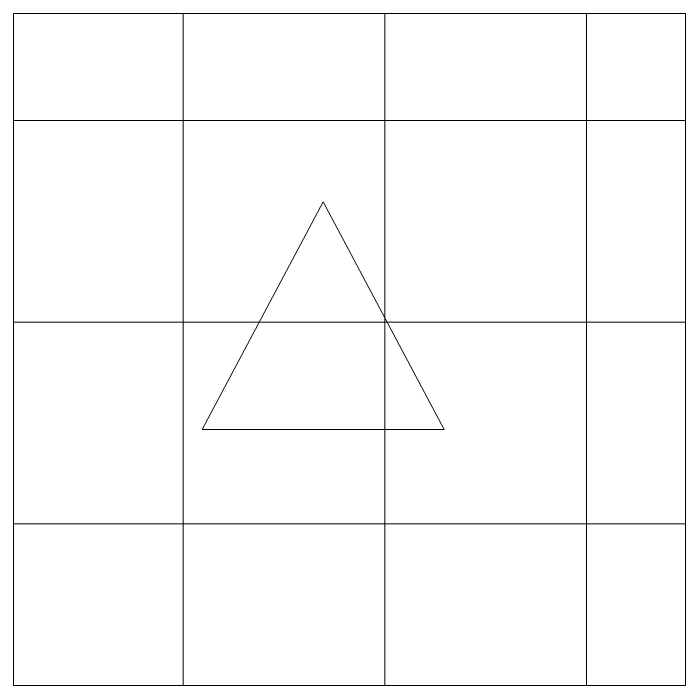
# Model space of a CAD drawing. Header units: millimetres. Extents: x -12447 to 83753, y -46415 to 46712.
# Drawn here: x 80050 to 82050, y 352 to 2352 of the extents above; entities that cross this region are included whole.
import ezdxf

# ---------------------------------------------------------------- set-up
doc = ezdxf.new("R2010")
doc.units = ezdxf.units.MM
doc.layers.add('Линии', color=7, linetype='Continuous', lineweight=9, true_color=0x00a600)
doc.layers.add('Узлы', color=7, linetype='Continuous', lineweight=18)

msp = doc.modelspace()

# ---------------------------------------------------------------- hatches: boundary and pattern name
at = {"layer": 'Узлы', "lineweight": 9, "true_color": 0x808080}
h = msp.add_hatch(dxfattribs=at)
h.set_pattern_fill('FP_203', color=8, style=0, pattern_type=2)
h.set_pattern_definition([(270, (76954.5, 3232.65), (600, 4e-14), []), (0, (76954.5, 3232.65), (0, 600), [])])
h.paths.add_polyline_path([(81987.451, 351.731), (82049.807, 351.731), (82049.085, 2351.731), (80049.807, 2351.731), (80049.807, 351.731), (81487.451, 351.731)])

# ---------------------------------------------------------------- linework, layer by layer
at = {"layer": 'Линии', "color": 7}
for p, q in [((82049.807, 2351.731), (80049.807, 2351.731)), ((80049.807, 2351.731), (80049.807, 351.731)), ((82049.807, 351.731), (82049.807, 2351.731)), ((80049.807, 351.731), (82049.807, 351.731))]:
    msp.add_line(p, q, dxfattribs=at)
at = {"layer": 'Линии', "color": 1, "true_color": 0xff0000}
for p, q in [((80611.716, 1113.875), (80971.716, 1790.936)), ((81331.716, 1113.875), (80971.716, 1790.936)), ((80611.716, 1113.875), (81331.716, 1113.875))]:
    msp.add_line(p, q, dxfattribs=at)

doc.saveas('drawing.dxf')
